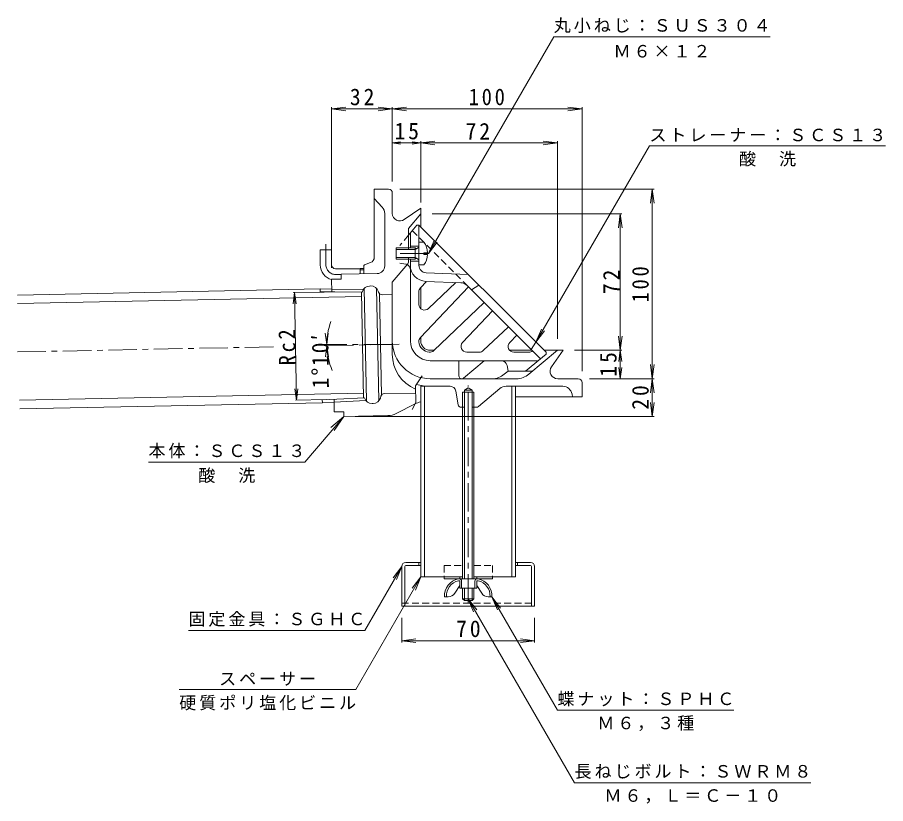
# Model space of a CAD drawing. Units: millimetres at full size, sheet at 1:3. Extents: x -626 to 748, y -582 to 489.
# Drawn here: x -626.4 to -168.8, y -470.2 to -55.6 of the extents above; entities that cross this region are included whole.
import ezdxf

# ---------------------------------------------------------------- set-up
doc = ezdxf.new("R2010")
doc.units = ezdxf.units.MM
doc.header["$LTSCALE"] = 3
doc.linetypes.add('CHAIN1', pattern=[8, 5, -1, 1, -1])
doc.linetypes.add('DASHED1', pattern=[1.8, 1.2, -0.6])
for name, color, linetype, lineweight in [('3-0', 4, 'Continuous', 9), ('3-2', 6, 'Continuous', 9), ('3-3', 4, 'Continuous', 9), ('3-4', 7, 'Continuous', 9), ('3-5', 7, 'Continuous', 9), ('3-6', 6, 'Continuous', 9), ('3-A', 2, 'Continuous', 9), ('3-B', 3, 'Continuous', 9), ('3-C', 6, 'Continuous', 9), ('3-D', 7, 'Continuous', 9)]:
    doc.layers.add(name, color=color, linetype=linetype, lineweight=lineweight)
doc.styles.add('ＭＳ ゴシック', font='')
doc.styles.get('ＭＳ ゴシック').set_extended_font_data('MS Gothic')

msp = doc.modelspace()

# ---------------------------------------------------------------- linework, layer by layer
at = {"layer": '3-0'}
for p, q in [((-430.774, -146.155), (-438.274, -146.155)), ((-438.274, -182.054), (-438.274, -146.155)), ((-428.774, -148.155), (-428.774, -158.975)), ((-434.118, -155.613), (-438.274, -151.155)), ((-432.774, -186.671), (-432.774, -159.023)), ((-422.48, -162.251), (-413.774, -156.155)), ((-420.274, -166.902), (-413.774, -159.155)), ((-413.774, -156.155), (-413.774, -166.156)), ((-420.274, -166.902), (-420.274, -178.025)), ((-466.774, -186.156), (-466.774, -178.156)), ((-460.774, -178.156), (-466.774, -178.156)), ((-460.774, -186.156), (-460.774, -178.156)), ((-420.274, -184.609), (-420.274, -182.286)), ((-443.774, -186.506), (-443.774, -190.814)), ((-440.249, -184.874), (-443.445, -186.036)), ((-458.774, -188.156), (-445.774, -188.156)), ((-436.693, -190.67), (-455.826, -191.059)), ((-455.826, -191.059), (-455.775, -193.559)), ((-445.774, -187.98), (-443.774, -187.98)), ((-445.774, -190.855), (-445.774, -187.98)), ((-445.774, -188.795), (-443.774, -188.795)), ((-460.774, -193.661), (-455.775, -193.559)), ((-460.774, -193.661), (-460.639, -200.331)), ((-460.669, -198.853), (-443.989, -199.034)), ((-459.16, -200.347), (-444.61, -200.506)), ((-443.974, -256.175), (-445.108, -200.5)), ((-444.61, -200.506), (-444.498, -200.126)), ((-442.436, -258.022), (-443.647, -198.592)), ((-440.105, -197.241), (-440.742, -197.254)), ((-435.938, -257.89), (-437.148, -198.459)), ((-436.048, -200.511), (-436.235, -199.958)), ((-434.501, -254.757), (-435.591, -201.26)), ((-413.774, -198.05), (-413.774, -209.162)), ((-434.112, -201.87), (-428.774, -201.761)), ((-413.774, -224.19), (-413.774, -226.155)), ((-408.774, -231.155), (-406.809, -231.155)), ((-366.975, -231.155), (-355.138, -231.155)), ((-356.863, -243.816), (-341.775, -231.155)), ((-348.774, -231.155), (-338.774, -231.155)), ((-344.87, -239.861), (-338.774, -231.155)), ((-393.651, -236.655), (-393.651, -244.689)), ((-380.329, -236.655), (-391.242, -245.812)), ((-369.753, -243.816), (-367.775, -242.155)), ((-355.976, -242.155), (-367.775, -242.155)), ((-363.29, -246.155), (-408.774, -246.155)), ((-330.774, -246.155), (-341.594, -246.155)), ((-398.278, -250.155), (-408.774, -250.155)), ((-386.775, -252.155), (-388.775, -251)), ((-383.356, -260.804), (-372.059, -251.325)), ((-368.845, -250.155), (-338.947, -250.155)), ((-328.775, -248.155), (-328.775, -255.655)), ((-434.793, -255.356), (-435.086, -256.355)), ((-416.487, -253.672), (-432.904, -253.919)), ((-395.327, -252.619), (-393.998, -259.924)), ((-390.774, -252.155), (-386.775, -252.155)), ((-386.775, -253.155), (-386.775, -252.155)), ((-363.774, -255.655), (-328.775, -255.655)), ((-334.028, -254.261), (-333.774, -255.655)), ((-459.485, -256.976), (-459.349, -263.646)), ((-459.455, -258.454), (-442.796, -257.594)), ((-438.843, -259.228), (-439.479, -259.241)), ((-416.811, -259.445), (-426.735, -264.488)), ((-459.349, -263.646), (-454.35, -263.544)), ((-454.35, -263.544), (-454.299, -266.044)), ((-390.774, -261.155), (-392.523, -261.155)), ((-384.321, -261.155), (-386.775, -261.155)), ((-431.062, -265.571), (-454.299, -266.044))]:
    msp.add_line(p, q, dxfattribs=at)
at = {"layer": '3-0', "linetype": 'CHAIN1'}
for p, q in [((-463.774, -186.155), (-463.774, -175.156)), ((-409.677, -180.155), (-427.53, -180.155)), ((-458.774, -191.156), (-455.824, -191.156)), ((-428.774, -228.016), (-464.264, -228.016)), ((-464.207, -228.738), (-424.83, -227.936)), ((-626.41, -232.041), (-489.496, -229.253)), ((-388.775, -364.211), (-388.775, -249.653))]:
    msp.add_line(p, q, dxfattribs=at)
at = {"layer": '3-0'}
for points in [[(-420.625, -185.574), (-428.774, -195.285), (-428.774, -233.155)], [(-390.774, -253.155), (-390.774, -252.155), (-388.775, -251)], [(-458.008, -256.899), (-443.477, -256.149), (-443.35, -256.524)]]:
    msp.add_lwpolyline(points, dxfattribs=at)
for centre, radius, start, end in [((-430.774, -148.155), 2, 0, 90), ((-437.774, -159.023), 5, 0, 42.99986), ((-424.774, -158.975), 4, 180, 305.00014), ((-441.274, -182.054), 3, 289.98294, 0), ((-458.774, -186.156), 8, 180, 255.55847), ((-458.774, -186.156), 2, 180, 270), ((-443.274, -186.506), 0.5, 109.98456, 180), ((-436.774, -186.671), 4, 271.16647, 0), ((-421.774, -184.609), 1.5, 319.99997, 0), ((-440.66, -201.253), 4, 91.16684, 163.64136), ((-440.024, -201.24), 4, 18.69215, 91.16684), ((-434.153, -199.87), 2, 198.69283, 271.16682), ((-408.774, -226.155), 20, 180, 270), ((-408.774, -226.155), 5, 180, 270), ((-408.774, -233.155), 20, 180, 247.07698), ((-355.976, -239.155), 3, 270, 310.00003), ((-341.594, -242.155), 4, 145.00002, 270), ((-392.184, -244.689), 1.466, 180, 309.99991), ((-376.181, -236.155), 10, 270, 310.00006), ((-363.29, -236.155), 10, 270, 310.00006), ((-330.774, -248.155), 2, 0, 90), ((-408.774, -226.155), 24, 252.28256, 270), ((-398.278, -253.155), 3, 10.30653, 90), ((-368.845, -255.155), 5, 90, 129.99995), ((-338.947, -255.155), 5, 10.30489, 90), ((-432.874, -255.919), 2, 90.86162, 163.64044), ((-439.561, -255.242), 4, 198.69232, 271.16684), ((-438.924, -255.229), 4, 271.16684, 343.64085), ((-410.016, -272.817), 15, 104.51155, 116.93805), ((-392.523, -259.655), 1.5, 190.30505, 270), ((-384.321, -259.655), 1.5, 270, 310.00034), ((-431.265, -255.573), 10, 271.16655, 296.9379)]:
    msp.add_arc(centre, radius, start, end, dxfattribs=at)
at = {"layer": '3-0', "linetype": 'CHAIN1'}
msp.add_arc((-458.774, -186.155), 5, 180, 270, dxfattribs=at)
at = {"layer": '3-2'}
for p, q in [((-415.774, -165.155), (-420.274, -170.518)), ((-419.274, -169.327), (-419.274, -177.155)), ((-414.774, -165.155), (-415.774, -165.155)), ((-414.774, -165.155), (-347.774, -232.155)), ((-414.774, -186.306), (-414.774, -165.155)), ((-419.274, -176.155), (-414.774, -176.155)), ((-419.274, -183.155), (-419.274, -226.155)), ((-419.274, -184.155), (-414.774, -184.155)), ((-410.928, -190.303), (-388.775, -191.155)), ((-413.95, -198.235), (-410.705, -194.815)), ((-392.667, -195.509), (-411.101, -194.8)), ((-409.709, -209.102), (-395.28, -195.409)), ((-414.774, -200.3), (-414.774, -206.926)), ((-388.616, -197.678), (-413.938, -224.362)), ((-389.324, -196.97), (-350.691, -235.603)), ((-387.007, -199.287), (-383.118, -196.812)), ((-380.297, -205.997), (-406.981, -231.319)), ((-391.721, -227.09), (-375.888, -210.406)), ((-380.854, -231.332), (-367.569, -218.725)), ((-366.915, -227.09), (-363.16, -223.134)), ((-353.078, -226.852), (-355.553, -230.741)), ((-382.919, -232.155), (-389.545, -232.155)), ((-356.779, -232.155), (-364.738, -232.155)), ((-347.774, -233.155), (-358.5, -242.155)), ((-347.774, -232.155), (-347.774, -233.155)), ((-351.946, -236.655), (-408.774, -236.655)), ((-368.327, -239.119), (-367.774, -242.155))]:
    msp.add_line(p, q, dxfattribs=at)
at = {"layer": '3-2', "linetype": 'DASHED1'}
for p, q in [((-418.222, -168.072), (-389.324, -196.97)), ((-420.274, -170.518), (-424.774, -175.881)), ((-421.738, -185.708), (-424.779, -185.156))]:
    msp.add_line(p, q, dxfattribs=at)
msp.add_arc((-422.274, -188.66), 3, 63.89326, 79.70404, dxfattribs=at)
at = {"layer": '3-2'}
for centre, radius, start, end in [((-422.274, -188.66), 3, 0, 63.89326), ((-410.774, -186.306), 8.5, 180, 267.79736), ((-410.774, -186.306), 4, 180, 267.79758), ((-392.86, -200.505), 5, 44.99989, 87.79738), ((-411.774, -200.3), 3, 136.49954, 179.99966), ((-411.774, -206.926), 3, 180.00034, 313.49998), ((-408.774, -226.155), 10.5, 180, 270), ((-411.762, -226.428), 3, 136.50002, 185.20398), ((-408.774, -226.155), 6, 185.20395, 264.79732), ((-389.545, -229.155), 3, 136.50002, 269.99966), ((-364.738, -229.155), 3, 136.50002, 270), ((-409.046, -229.143), 3, 264.79729, 313.49998), ((-382.919, -229.155), 3, 270.00034, 313.50046), ((-356.779, -229.155), 3, 270, 310.13972), ((-371.278, -239.655), 3, 10.30553, 90)]:
    msp.add_arc(centre, radius, start, end, dxfattribs=at)
at = {"layer": '3-3', "linetype": 'DASHED1'}
for p, q in [((-401.525, -344.655), (-401.525, -350.655)), ((-401.525, -344.655), (-391.775, -344.655)), ((-385.774, -344.655), (-376.025, -344.655)), ((-376.025, -344.655), (-376.025, -350.655))]:
    msp.add_line(p, q, dxfattribs=at)
at = {"layer": '3-3'}
for p, q in [((-401.525, -350.655), (-401.525, -351.655)), ((-401.525, -351.655), (-376.025, -351.655)), ((-393.274, -350.655), (-393.274, -351.655)), ((-384.275, -350.655), (-384.275, -351.655)), ((-376.025, -350.655), (-376.025, -351.655))]:
    msp.add_line(p, q, dxfattribs=at)
at = {"layer": '3-4'}
for p, q in [((-460.774, -103.838), (-453.339, -102.859)), ((-460.774, -102.938), (-460.774, -187.661)), ((-460.774, -103.838), (-428.774, -103.838)), ((-460.774, -103.838), (-453.339, -104.817)), ((-428.774, -103.838), (-436.21, -102.859)), ((-428.774, -103.838), (-436.21, -104.817)), ((-428.774, -103.838), (-421.339, -102.859)), ((-428.774, -102.938), (-428.774, -142.155)), ((-428.774, -103.838), (-328.775, -103.838)), ((-428.774, -103.838), (-421.339, -104.817)), ((-328.775, -103.838), (-336.21, -102.859)), ((-328.775, -103.838), (-336.21, -104.817)), ((-328.775, -102.938), (-328.775, -242.155)), ((-428.774, -121.826), (-424.428, -121.254)), ((-428.774, -121.826), (-413.774, -121.826)), ((-428.774, -121.826), (-424.428, -122.398)), ((-413.774, -121.826), (-418.293, -121.231)), ((-413.774, -121.826), (-418.293, -122.421)), ((-413.774, -121.826), (-406.339, -120.847)), ((-413.774, -120.926), (-413.774, -153.155)), ((-413.774, -121.826), (-341.775, -121.826)), ((-413.774, -121.826), (-406.339, -122.805)), ((-341.775, -121.826), (-349.21, -120.847)), ((-341.775, -121.826), (-349.21, -122.805)), ((-341.775, -120.926), (-341.775, -225.155)), ((-290.835, -146.155), (-424.774, -146.155)), ((-291.735, -146.155), (-292.714, -153.591)), ((-291.735, -246.155), (-291.735, -146.155)), ((-291.735, -146.155), (-290.756, -153.591)), ((-307.749, -159.155), (-407.774, -159.155)), ((-308.649, -159.155), (-309.628, -166.591)), ((-308.649, -231.155), (-308.649, -159.155)), ((-308.649, -159.155), (-307.67, -166.591)), ((-480.375, -200.733), (-481.037, -206.697)), ((-464.638, -200.413), (-480.975, -200.745)), ((-480.375, -200.733), (-479.221, -257.378)), ((-480.375, -200.733), (-479.471, -206.665)), ((-463.311, -228.016), (-464.094, -222.068)), ((-463.311, -228.016), (-462.528, -222.068)), ((-308.649, -231.155), (-309.628, -223.72)), ((-308.649, -231.155), (-307.67, -223.72)), ((-463.304, -228.72), (-463.966, -234.683)), ((-463.304, -228.72), (-462.4, -234.651)), ((-307.749, -231.155), (-332.774, -231.155)), ((-308.649, -231.155), (-309.426, -237.06)), ((-308.649, -246.155), (-308.649, -231.155)), ((-308.649, -231.155), (-307.871, -237.06)), ((-308.649, -246.155), (-309.426, -240.251)), ((-308.649, -246.155), (-307.871, -240.251)), ((-291.735, -246.155), (-292.714, -238.72)), ((-291.735, -246.155), (-290.756, -238.72)), ((-290.835, -246.155), (-324.774, -246.155)), ((-291.735, -246.155), (-292.714, -253.591)), ((-291.735, -266.044), (-291.735, -246.155)), ((-291.735, -246.155), (-290.756, -253.591)), ((-479.221, -257.378), (-480.125, -251.446)), ((-479.221, -257.378), (-478.559, -251.414)), ((-463.484, -257.057), (-479.821, -257.39)), ((-291.735, -266.044), (-292.714, -258.608)), ((-291.735, -266.044), (-290.756, -258.608)), ((-290.835, -266.044), (-448.299, -266.044)), ((-423.774, -385.202), (-423.774, -372.155)), ((-353.775, -385.202), (-353.775, -372.155)), ((-423.774, -384.302), (-416.339, -383.323)), ((-423.774, -384.302), (-353.775, -384.302)), ((-423.774, -384.302), (-416.339, -385.281)), ((-353.775, -384.302), (-361.21, -383.323)), ((-353.775, -384.302), (-361.21, -385.281))]:
    msp.add_line(p, q, dxfattribs=at)
msp.add_arc((-428.773, -228.016), 34.538, 159.47813, 203.50938, dxfattribs=at)
at = {"layer": '3-5'}
for p, q in [((-409.677, -180.155), (-343.682, -65.849)), ((-343.682, -65.849), (-229.682, -65.849)), ((-353.078, -226.852), (-293.258, -123.242)), ((-293.258, -123.242), (-168.758, -123.242)), ((-409.677, -180.155), (-406.807, -173.226)), ((-409.677, -180.155), (-405.111, -174.205)), ((-353.078, -226.852), (-350.208, -219.923)), ((-353.078, -226.852), (-348.512, -220.902)), ((-454.299, -266.044), (-459.353, -273.491)), ((-557.311, -290.159), (-474.811, -290.159)), ((-423.774, -345.155), (-443.26, -378.906)), ((-423.774, -345.155), (-428.34, -351.105)), ((-423.774, -345.155), (-426.645, -352.084)), ((-413.775, -350.655), (-448.081, -410.076)), ((-413.775, -350.655), (-418.34, -356.605)), ((-413.775, -350.655), (-416.645, -357.584)), ((-376.274, -361.155), (-341.745, -420.962)), ((-376.274, -361.155), (-371.709, -367.105)), ((-376.274, -361.155), (-373.404, -368.084)), ((-388.775, -362.155), (-332.733, -459.222)), ((-388.775, -362.155), (-384.209, -368.105)), ((-388.775, -362.155), (-385.904, -369.084)), ((-536.26, -378.906), (-443.26, -378.906)), ((-541.081, -410.076), (-448.081, -410.076)), ((-341.745, -420.962), (-248.745, -420.962)), ((-332.733, -459.222), (-208.233, -459.222))]:
    msp.add_line(p, q, dxfattribs=at)
msp.add_lwpolyline([(-474.811, -290.159), (-454.299, -266.044), (-461.108, -271.93)], dxfattribs=at)
at = {"layer": '3-6'}
for p, q in [((-411.774, -350.655), (-411.774, -250.155)), ((-365.775, -250.155), (-365.775, -350.655)), ((-363.774, -250.155), (-363.774, -350.655)), ((-413.775, -350.655), (-391.775, -350.655)), ((-385.774, -350.655), (-363.774, -350.655))]:
    msp.add_line(p, q, dxfattribs=at)
msp.add_lwpolyline([(-413.775, -350.655), (-413.775, -250.155), (-408.774, -250.155)], dxfattribs=at)
at = {"layer": '3-A'}
for p, q in [((-426.774, -177.155), (-426.774, -183.155)), ((-416.774, -177.155), (-426.774, -177.155)), ((-416.774, -178.025), (-426.774, -178.025)), ((-416.774, -178.025), (-414.902, -176.973)), ((-416.774, -177.155), (-416.011, -177.596)), ((-416.774, -177.155), (-416.774, -183.155)), ((-412.174, -174.155), (-414.774, -174.155)), ((-416.774, -182.286), (-426.774, -182.286)), ((-416.774, -182.286), (-414.902, -183.337)), ((-416.774, -183.155), (-416.011, -182.715)), ((-412.174, -180.634), (-412.174, -179.676)), ((-410.186, -179.676), (-412.174, -179.676)), ((-410.186, -180.634), (-412.174, -180.634)), ((-416.774, -183.155), (-426.774, -183.155)), ((-412.174, -186.155), (-414.774, -186.155)), ((-391.775, -253.155), (-385.774, -253.155)), ((-391.775, -253.155), (-391.775, -351.655)), ((-390.774, -253.155), (-390.774, -351.655)), ((-386.775, -253.155), (-386.775, -351.655)), ((-385.774, -253.155), (-385.774, -351.655)), ((-395.878, -359.288), (-393.274, -355.155)), ((-393.475, -352.655), (-393.96, -352.655)), ((-393.274, -356.655), (-393.274, -352.855)), ((-393.274, -356.655), (-384.275, -356.655)), ((-392.275, -352.855), (-392.275, -356.655)), ((-391.775, -356.655), (-391.775, -362.155)), ((-390.774, -356.655), (-390.774, -363.155)), ((-386.775, -356.655), (-386.775, -363.155)), ((-385.774, -356.655), (-385.774, -362.155)), ((-385.275, -352.855), (-385.275, -356.655)), ((-384.275, -356.655), (-384.275, -352.855)), ((-381.67, -359.288), (-384.275, -355.155)), ((-384.075, -352.655), (-383.589, -352.655)), ((-399.263, -361.155), (-401.275, -361.155)), ((-378.286, -361.155), (-376.274, -361.155)), ((-391.775, -362.155), (-385.774, -362.155))]:
    msp.add_line(p, q, dxfattribs=at)
msp.add_lwpolyline([(-391.775, -362.155), (-390.774, -363.155), (-386.775, -363.155), (-385.774, -362.155)], dxfattribs=at)
for centre, radius, start, end in [((-415.024, -176.755), 0.25, 299.32918, 0), ((-420.174, -180.155), 10, 2.74562, 36.86987), ((-420.174, -180.155), 10, 323.13013, 357.25438), ((-415.024, -183.555), 0.25, 0, 60.67082), ((-392.038, -360.677), 9.248, 102.71823, 182.96507), ((-393.475, -352.855), 1.2, 0, 90), ((-384.075, -352.855), 1.2, 90, 180), ((-385.51, -360.677), 9.248, 357.03493, 77.28177), ((-392.038, -360.677), 8.248, 103.47058, 182.96507), ((-393.475, -352.855), 0.2, 0, 90), ((-384.075, -352.855), 0.2, 90, 180), ((-385.51, -360.677), 8.248, 357.03493, 76.52942), ((-399.263, -357.155), 4, 270, 327.78351), ((-378.286, -357.155), 4, 212.21649, 270)]:
    msp.add_arc(centre, radius, start, end, dxfattribs=at)
at = {"layer": '3-B'}
for p, q in [((-421.674, -343.055), (-413.775, -343.055)), ((-414.775, -344.655), (-414.775, -343.055)), ((-363.774, -343.055), (-355.875, -343.055)), ((-362.774, -343.055), (-362.774, -344.655)), ((-423.774, -345.155), (-423.774, -366.155)), ((-422.174, -345.155), (-422.174, -366.155)), ((-421.674, -344.655), (-413.775, -344.655)), ((-363.774, -344.655), (-355.875, -344.655)), ((-355.375, -345.155), (-355.375, -366.155)), ((-353.775, -345.155), (-353.775, -366.155)), ((-423.774, -366.155), (-353.775, -366.155))]:
    msp.add_line(p, q, dxfattribs=at)
at = {"layer": '3-B', "linetype": 'DASHED1'}
msp.add_line((-423.774, -364.555), (-353.775, -364.555), dxfattribs=at)
at = {"layer": '3-B'}
for centre, radius, start, end in [((-421.674, -345.155), 2.1, 90, 180), ((-355.875, -345.155), 2.1, 0, 90), ((-421.674, -345.155), 0.5, 90, 180), ((-355.875, -345.155), 0.5, 0, 90)]:
    msp.add_arc(centre, radius, start, end, dxfattribs=at)
at = {"layer": '3-C'}
for p, q in [((-626.41, -202.035), (-466.846, -198.785)), ((-459.16, -200.347), (-466.863, -200.264)), ((-626.318, -206.534), (-445.06, -202.843)), ((-625.28, -257.523), (-444.022, -253.832)), ((-625.188, -262.022), (-465.625, -258.773)), ((-458.008, -256.899), (-465.701, -257.297)), ((-465.625, -258.773), (-465.701, -257.297)), ((-459.455, -258.454), (-465.625, -258.773))]:
    msp.add_line(p, q, dxfattribs=at)
msp.add_lwpolyline([(-460.669, -198.853), (-466.846, -198.785), (-466.863, -200.264)], dxfattribs=at)
at = {"layer": '3-D'}
msp.add_lwpolyline([(-413.046, -244.606), (-416.629, -249.819), (-416.304, -258.615), (-418.258, -262.307)], dxfattribs=at)

# ---------------------------------------------------------------- texts
at = {"layer": '3-4', "color": 2, "char_height": 8.798, "attachment_point": 7, "style": 'ＭＳ ゴシック'}
for s, insert in [('\\T1.27;\\W0.95;32', (-451.149, -102.038)), ('\\T1.27;\\W0.9;100', (-388.524, -102.038)), ('\\T1.27;\\W0.95;15', (-427.649, -120.026)), ('\\T1.27;\\W0.95;72', (-390.149, -120.026)), ('\\T1.27;\\W0.95;70', (-395.15, -382.502))]:
    msp.add_mtext(s, dxfattribs=dict(at, insert=insert))
for s, insert, rotation in [('\\T1.27;\\W0.9;100', (-293.535, -205.905), 90), ('\\T1.27;\\W0.95;72', (-308.935, -201.53), 90), ('\\T1.27;\\W0.9;Rc2', (-479.566, -239.03), 91.167), ('\\T1.19;\\W0.95;1°10′', (-462.076, -251.232), 90.583), ('\\T1.27;\\W0.95;15', (-310.449, -245.03), 90), ('\\T1.27;\\W0.95;20', (-293.535, -262.475), 90)]:
    msp.add_mtext(s, dxfattribs=dict(at, insert=insert, rotation=rotation))
at = {"layer": '3-5', "char_height": 6.598, "attachment_point": 7, "style": 'ＭＳ ゴシック'}
for s, insert in [('\\T1.17;丸小ねじ：ＳＵＳ３０４', (-343.682, -63.849)), ('\\T1.17;Ｍ６×１２', (-312.182, -76.849)), ('\\T1.17;ストレーナー：ＳＣＳ１３', (-293.258, -121.242)), ('\\T1.17;酸\u3000洗', (-246.008, -134.242)), ('\\T1.17;本体：ＳＣＳ１３', (-557.311, -288.159)), ('\\T1.17;酸\u3000洗', (-531.061, -301.159)), ('\\T1.17;固定金具：ＳＧＨＣ', (-536.26, -376.906)), ('\\T1.17;スペーサー', (-520.081, -408.076)), ('\\T1.17;蝶ナット：ＳＰＨＣ', (-341.745, -418.962)), ('\\T1.17;硬質ポリ塩化ビニル', (-541.081, -421.076)), ('\\T1.17;Ｍ６，３種', (-320.745, -431.962)), ('\\T1.17;長ねじボルト：ＳＷＲＭ８', (-332.733, -457.222)), ('\\T1.17;Ｍ６，Ｌ＝Ｃ－１０', (-316.983, -470.222))]:
    msp.add_mtext(s, dxfattribs=dict(at, insert=insert))

doc.saveas('drawing.dxf')
